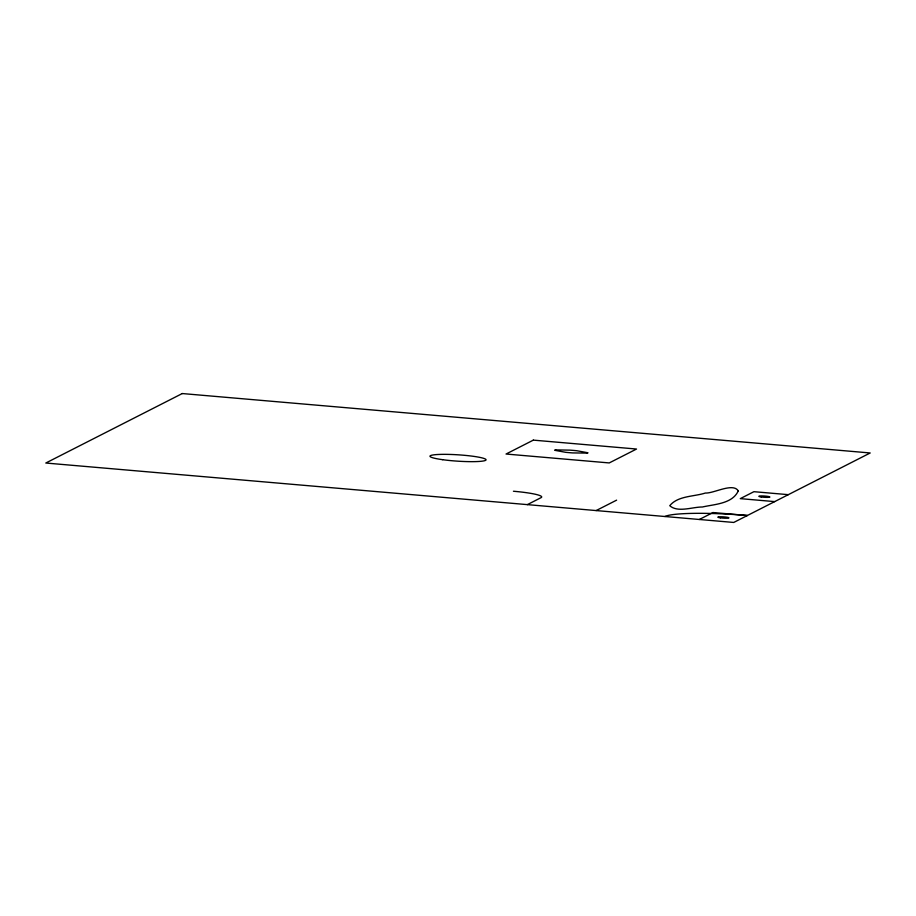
<?xml version="1.0" encoding="UTF-8"?>
<svg xmlns="http://www.w3.org/2000/svg" width="916" height="916" viewBox="0 0 916 916"><rect width="100%" height="100%" fill="white"/><g stroke="black" fill="none" stroke-linecap="round" stroke-linejoin="round"><path stroke-width="1.37" d="M527.364 504.624L541.001 497.686A35.14 3.973 3.7 0 0 513.429 491.239M596.156 510.567L616.617 500.147M699.343 519.486L712.992 512.536L747.387 515.513A70.28 7.958 3.7 0 0 664.947 516.51M788.321 494.663L753.925 491.686L740.277 498.636L774.684 501.613M738.273 490.884C732.353 503.892 714.629 504.189 702.423 506.995C692.324 506.926 677.783 512.891 669.756 505.701C677.909 495.693 693.813 496.747 705.389 493.037C713.724 493.575 733.04 482.354 738.273 490.884M182.261 393.548L45.8 463.027L733.739 522.452L870.2 452.973L182.261 393.548M533.33 440.127L506.044 454.027L609.232 462.935L636.528 449.035L533.33 440.127M555.611 449.905L555.256 449.962A7.557 0.859 3.7 0 0 554.627 450.283L565.641 452.309A25.064 2.84 3.7 0 0 572.66 452.916L587.316 453.099A7.557 0.859 3.7 0 0 587.935 452.779L576.931 450.752A25.064 2.84 3.7 0 0 569.912 450.145L555.611 449.905M442.703 459.695A28.11 3.183 3.7 0 0 486.018 459.958A28.11 3.183 3.7 0 0 445.279 454.347A28.11 3.183 3.7 0 0 442.703 459.695M761.242 496.987A5.622 0.641 3.7 0 0 769.909 497.045A5.622 0.641 3.7 0 0 761.757 495.922A5.622 0.641 3.7 0 0 761.242 496.987M720.308 517.838A5.622 0.641 3.7 0 0 728.964 517.884A5.622 0.641 3.7 0 0 720.823 516.761A5.622 0.641 3.7 0 0 720.308 517.838"/></g></svg>
